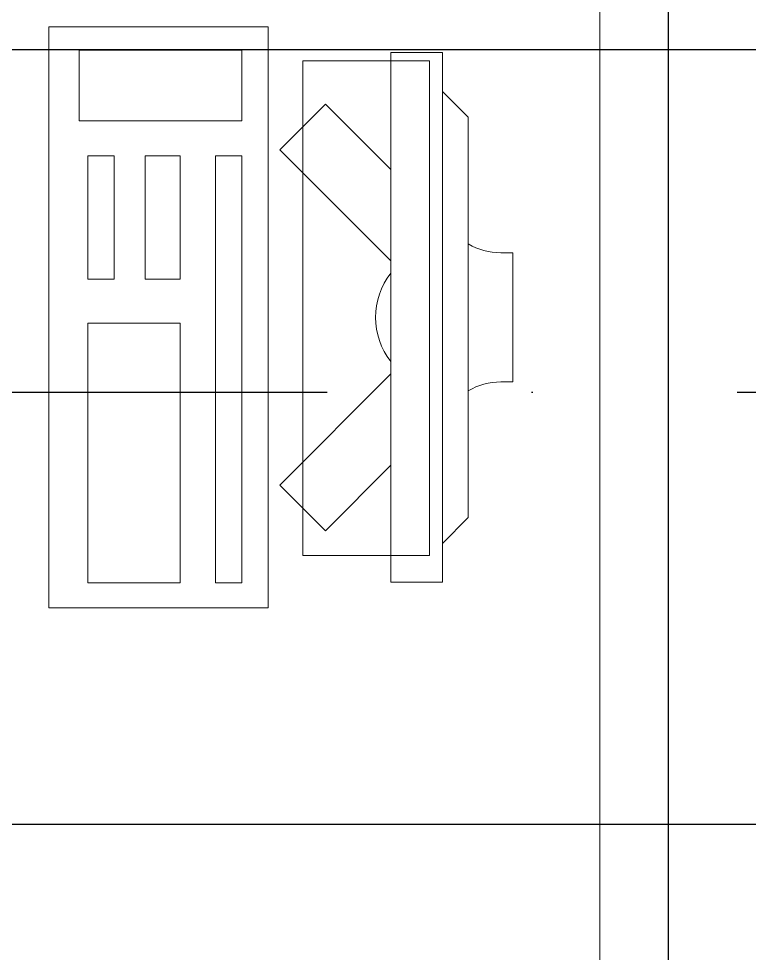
# Model space of a CAD drawing. Header units: inches. Extents: x -246178 to 57169, y -29325 to 19878.
# Drawn here: x 32497 to 33063, y -8500 to -7776 of the extents above; entities that cross this region are included whole.
import ezdxf

# ---------------------------------------------------------------- set-up
doc = ezdxf.new("R2010")
doc.units = ezdxf.units.IN
doc.header["$LTSCALE"] = 25
doc.header["$MEASUREMENT"] = 0
doc.linetypes.add('DASHDOT', pattern=[25.4, 12.7, -6.35, 0, -6.35])
doc.layers.get('0').update_dxf_attribs({"color": 8})
doc.layers.add('00-Ground Floor$0$False Ceiling', color=251, linetype='Continuous')
for name, color, linetype, lineweight in [('00-Ground Floor$0$LOADING', 253, 'Continuous', 5), ('E-LITE-CLNG-CNDT', 6, 'DASHDOT', 35), ('F-ALRM-CLNG-CNDT', 51, 'DASHDOT', 25)]:
    doc.layers.add(name, color=color, linetype=linetype, lineweight=lineweight)

# ---------------------------------------------------------------- blocks, each defined once
blk = doc.blocks.new('00-Ground Floor$0$GF21043-P')
at = {"color": 0}
blk.add_line((0.8, 0.75), (-0.8, 0.75), dxfattribs=at)
blk = doc.blocks.new('00-Ground Floor$0$ITCWLS1-P')
at = {"layer": '00-Ground Floor$0$LOADING'}
for p, q in [((-0.17, 0.45), (-0.17, 0)), ((-0.17, 0.45), (0, 0.45)), ((0, 0.45), (0, 0)), ((-0.26509, 0.43, 0), (-0.30509, 0.43, 0)), ((-0.30509, 0.43, 0), (-0.30509, 0.02, 0)), ((-0.26509, 0.43, 0), (-0.26509, 0.02, 0)), ((-0.14957, 0.43047), (-0.12914, 0.43047)), ((-0.12914, 0.43047), (-0.12914, 0.40893)), ((-0.197, 0.40939), (-0.295, 0.40939)), ((-0.295, 0.02639), (-0.295, 0.40939)), ((-0.197, 0.02639), (-0.197, 0.40939)), ((-0.32509, 0.38, 0), (-0.30509, 0.4, 0)), ((-0.32509, 0.38, 0), (-0.32509, 0.07, 0)), ((-0.35032, 0.275), (-0.35961, 0.275)), ((-0.35961, 0.175), (-0.35961, 0.275)), ((-0.35032, 0.175), (-0.35961, 0.175)), ((-0.32509, 0.07, 0), (-0.30509, 0.05, 0)), ((-0.197, 0.02639), (-0.295, 0.02639)), ((-0.30509, 0.02, 0), (-0.26509, 0.02, 0)), ((-0.17, 0), (0, 0))]:
    blk.add_line(p, q, dxfattribs=at)
at = {"layer": '00-Ground Floor$0$LOADING', "extrusion": (2.48281e-10, 3.18408e-10, -1)}
for p, q in [((-0.26509, 0.33952), (-0.21443, 0.39019)), ((-0.17907, 0.35483), (-0.21443, 0.39019)), ((-0.26509, 0.26881), (-0.17907, 0.35483))]:
    blk.add_line(p, q, dxfattribs=at)
at = {"layer": '00-Ground Floor$0$LOADING', "extrusion": (2.48281e-10, -3.18408e-10, -1)}
for p, q in [((-0.26509, 0.18119), (-0.17907, 0.09517)), ((-0.26509, 0.11048), (-0.21443, 0.05981)), ((-0.17907, 0.09517), (-0.21443, 0.05981))]:
    blk.add_line(p, q, dxfattribs=at)
at = {"layer": '00-Ground Floor$0$LOADING'}
for points in [[(-0.12914, 0.40893), (-0.12914, 0.09996), (-0.14957, 0.09996), (-0.14957, 0.43047)], [(-0.14957, 0.09997), (-0.14957, 0.09997), (-0.14957, 0.09997), (-0.14957, 0.09997), (-0.14957, 0.09997), (-0.14957, 0.09997), (-0.14957, 0.09997), (-0.14957, 0.09997), (-0.14957, 0.09997)], [(-0.14957, 0.09997), (-0.14957, 0.09997), (-0.14957, 0.09997), (-0.14957, 0.09997), (-0.14957, 0.09997), (-0.14957, 0.09997), (-0.14957, 0.09997), (-0.14957, 0.09997), (-0.14957, 0.09997), (-0.14957, 0.09997), (-0.14957, 0.09997), (-0.14957, 0.09997), (-0.14957, 0.09997), (-0.14957, 0.09997), (-0.14957, 0.09997), (-0.14957, 0.09997), (-0.14957, 0.09997), (-0.14957, 0.09997)], [(-0.14957, 0.09996), (-0.14957, 0.09996), (-0.14957, 0.09996), (-0.14957, 0.09996), (-0.14957, 0.09996), (-0.14957, 0.09996), (-0.14957, 0.09996), (-0.14957, 0.09996), (-0.14957, 0.09996), (-0.14957, 0.09996)], [(-0.14957, 0.09996), (-0.14957, 0.09996), (-0.14957, 0.09996), (-0.14957, 0.09996), (-0.14957, 0.09996), (-0.14957, 0.09996), (-0.14957, 0.09996)], [(-0.14957, 0.09997), (-0.14957, 0.09997), (-0.14957, 0.09997), (-0.14957, 0.09997), (-0.14957, 0.09997), (-0.14957, 0.09997), (-0.14957, 0.09997), (-0.14957, 0.09997), (-0.14957, 0.09997), (-0.14957, 0.09997)], [(-0.14957, 0.09997), (-0.14957, 0.09997), (-0.14957, 0.09997), (-0.14957, 0.09997), (-0.14957, 0.09997), (-0.14957, 0.09997), (-0.14957, 0.09997), (-0.14957, 0.09997), (-0.14957, 0.09997), (-0.14957, 0.09997), (-0.14957, 0.09997), (-0.14957, 0.09997), (-0.14957, 0.09997), (-0.14957, 0.09997), (-0.14957, 0.09997)], [(-0.14957, 0.09997), (-0.14957, 0.09997), (-0.14957, 0.09997), (-0.14957, 0.09997), (-0.14957, 0.09997), (-0.14957, 0.09997), (-0.14957, 0.09997), (-0.14957, 0.09997), (-0.14957, 0.09997), (-0.14957, 0.09997)], [(-0.14957, 0.09997), (-0.14957, 0.09997), (-0.14957, 0.09997), (-0.14957, 0.09997), (-0.14957, 0.09997), (-0.14957, 0.09997), (-0.14957, 0.09997), (-0.14957, 0.09997), (-0.14957, 0.09997), (-0.14957, 0.09997)], [(-0.14957, 0.09996), (-0.14957, 0.09996), (-0.14957, 0.09996), (-0.14957, 0.09996), (-0.14957, 0.09996), (-0.14957, 0.09996), (-0.14957, 0.09996), (-0.14957, 0.09996), (-0.14957, 0.09996), (-0.14957, 0.09996), (-0.14957, 0.09996), (-0.14957, 0.09996), (-0.14957, 0.09996), (-0.14957, 0.09996), (-0.14957, 0.09996), (-0.14957, 0.09996), (-0.14957, 0.09996), (-0.14957, 0.09996), (-0.14957, 0.09997), (-0.14957, 0.09997), (-0.14957, 0.09997), (-0.14957, 0.09997), (-0.14957, 0.09997), (-0.14957, 0.09997), (-0.14957, 0.09997), (-0.14957, 0.09997), (-0.14957, 0.09997), (-0.14957, 0.09997), (-0.14957, 0.09997), (-0.14957, 0.09997), (-0.14957, 0.09997), (-0.14957, 0.09997), (-0.14956, 0.09997), (-0.14956, 0.09997), (-0.14956, 0.09997), (-0.14956, 0.09996), (-0.14956, 0.09996), (-0.14956, 0.09996), (-0.14956, 0.09996), (-0.14956, 0.09996), (-0.14956, 0.09996), (-0.14956, 0.09996), (-0.14956, 0.09996), (-0.14956, 0.09996), (-0.14956, 0.09996), (-0.14956, 0.09996), (-0.14956, 0.09996), (-0.14956, 0.09996), (-0.14957, 0.09996), (-0.14957, 0.09996), (-0.14957, 0.09996), (-0.14957, 0.09996), (-0.14957, 0.09996), (-0.14957, 0.09996)], [(-0.14957, 0.09996), (-0.14957, 0.09996), (-0.14957, 0.09996), (-0.14957, 0.09996), (-0.14957, 0.09996), (-0.14957, 0.09996), (-0.14957, 0.09996), (-0.14957, 0.09996), (-0.14957, 0.09996), (-0.14957, 0.09996), (-0.14957, 0.09997), (-0.14957, 0.09997), (-0.14957, 0.09997), (-0.14957, 0.09996), (-0.14957, 0.09996), (-0.14957, 0.09996), (-0.14957, 0.09996), (-0.14957, 0.09996), (-0.14957, 0.09996), (-0.14957, 0.09997), (-0.14957, 0.09997), (-0.14957, 0.09997), (-0.14957, 0.09997), (-0.14957, 0.09997), (-0.14957, 0.09997), (-0.14957, 0.09997), (-0.14957, 0.09997), (-0.14957, 0.09997), (-0.14957, 0.09997), (-0.14957, 0.09997), (-0.14957, 0.09997), (-0.14957, 0.09997), (-0.14957, 0.09997), (-0.14957, 0.09997), (-0.14957, 0.09997), (-0.14957, 0.09997), (-0.14957, 0.09997), (-0.14957, 0.09997), (-0.14957, 0.09997), (-0.14957, 0.09997), (-0.14957, 0.09997), (-0.14957, 0.09997), (-0.14957, 0.09997), (-0.14957, 0.09997), (-0.14957, 0.09997), (-0.14957, 0.09997), (-0.14957, 0.09997), (-0.14957, 0.09997), (-0.14957, 0.09997), (-0.14957, 0.09997), (-0.14957, 0.09997), (-0.14957, 0.09997), (-0.14957, 0.09997), (-0.14957, 0.09997), (-0.14957, 0.09997), (-0.14957, 0.09997), (-0.14957, 0.09997), (-0.14957, 0.09997), (-0.14957, 0.09997), (-0.14957, 0.09997), (-0.14957, 0.09997), (-0.14957, 0.09997), (-0.14957, 0.09997), (-0.14957, 0.09997), (-0.14957, 0.09997), (-0.14957, 0.09997), (-0.14957, 0.09997), (-0.14957, 0.09997), (-0.14957, 0.09997), (-0.14957, 0.09997), (-0.14957, 0.09997), (-0.14957, 0.09997), (-0.14957, 0.09997), (-0.14957, 0.09997), (-0.14957, 0.09997), (-0.14957, 0.09997), (-0.14957, 0.09997), (-0.14957, 0.09997), (-0.14957, 0.09997), (-0.14957, 0.09997), (-0.14956, 0.09997), (-0.14957, 0.09997), (-0.14957, 0.09997), (-0.14957, 0.09997), (-0.14957, 0.09997), (-0.14956, 0.09997), (-0.14957, 0.09997), (-0.14957, 0.09997), (-0.14957, 0.09997), (-0.14957, 0.09997), (-0.14957, 0.09997), (-0.14957, 0.09997), (-0.14957, 0.09997), (-0.14957, 0.09997), (-0.14957, 0.09997), (-0.14957, 0.09997), (-0.14956, 0.09997), (-0.14957, 0.09996), (-0.14957, 0.09996), (-0.14957, 0.09996), (-0.14956, 0.09996), (-0.14957, 0.09996), (-0.14957, 0.09996), (-0.14957, 0.09996), (-0.14957, 0.09996), (-0.14957, 0.09996), (-0.14957, 0.09996), (-0.14957, 0.09996), (-0.14957, 0.09996), (-0.14957, 0.09996), (-0.14957, 0.09996)], [(-0.14957, 0.09996), (-0.14957, 0.09996), (-0.14957, 0.09996), (-0.14957, 0.09996), (-0.14957, 0.09996), (-0.14957, 0.09996), (-0.14957, 0.09996), (-0.14957, 0.09996)], [(-0.14957, 0.09996), (-0.14957, 0.09996), (-0.14957, 0.09996), (-0.14957, 0.09996), (-0.14957, 0.09996), (-0.14957, 0.09996), (-0.14957, 0.09996), (-0.14957, 0.09996), (-0.14957, 0.09996), (-0.14957, 0.09996), (-0.14957, 0.09996), (-0.14957, 0.09996), (-0.14957, 0.09996), (-0.14957, 0.09996), (-0.14957, 0.09996), (-0.14957, 0.09996), (-0.14957, 0.09996), (-0.14957, 0.09996), (-0.14957, 0.09996), (-0.14957, 0.09996), (-0.14957, 0.09996), (-0.14957, 0.09996), (-0.14957, 0.09996), (-0.14957, 0.09996), (-0.14957, 0.09996), (-0.14957, 0.09996), (-0.14957, 0.09996), (-0.14957, 0.09996), (-0.14957, 0.09996), (-0.14957, 0.09996), (-0.14957, 0.09996), (-0.14957, 0.09996), (-0.14957, 0.09996), (-0.14957, 0.09996), (-0.14957, 0.09996), (-0.14957, 0.09996), (-0.14957, 0.09996), (-0.14957, 0.09996), (-0.14957, 0.09996), (-0.14957, 0.09996), (-0.14957, 0.09996), (-0.14957, 0.09996), (-0.14957, 0.09996), (-0.14957, 0.09996), (-0.14957, 0.09996), (-0.14957, 0.09996), (-0.14957, 0.09996), (-0.14957, 0.09996), (-0.14956, 0.09996), (-0.14956, 0.09996), (-0.14956, 0.09996), (-0.14956, 0.09996), (-0.14957, 0.09996), (-0.14957, 0.09996), (-0.14957, 0.09996), (-0.14957, 0.09996), (-0.14957, 0.09996), (-0.14957, 0.09996), (-0.14956, 0.09996), (-0.14957, 0.09996), (-0.14957, 0.09996), (-0.14957, 0.09996), (-0.14957, 0.09996), (-0.14957, 0.09996), (-0.14957, 0.09996), (-0.14957, 0.09996), (-0.14957, 0.09996), (-0.14957, 0.09996), (-0.14957, 0.09996), (-0.14956, 0.09996), (-0.14956, 0.09996), (-0.14957, 0.09996), (-0.14957, 0.09996), (-0.14957, 0.09996), (-0.14957, 0.09996), (-0.14957, 0.09996), (-0.14957, 0.09996), (-0.14957, 0.09996), (-0.14957, 0.09996), (-0.14957, 0.09996), (-0.14957, 0.09996), (-0.14957, 0.09996), (-0.14957, 0.09996), (-0.14957, 0.09996), (-0.14957, 0.09996), (-0.14957, 0.09996), (-0.14957, 0.09996), (-0.14957, 0.09996), (-0.14957, 0.09996)], [(-0.14957, 0.09996), (-0.14957, 0.09996), (-0.14957, 0.09996), (-0.14957, 0.09996), (-0.14957, 0.09996), (-0.14957, 0.09996), (-0.14957, 0.09996), (-0.14957, 0.09996), (-0.14957, 0.09996), (-0.14957, 0.09996), (-0.14957, 0.09996), (-0.14957, 0.09996)], [(-0.14957, 0.09996), (-0.14957, 0.09996), (-0.14956, 0.09996), (-0.14956, 0.09996), (-0.14956, 0.09996), (-0.14956, 0.09996), (-0.14957, 0.09996)], [(-0.14957, 0.09996), (-0.14957, 0.09996), (-0.14957, 0.09996), (-0.14957, 0.09996), (-0.14957, 0.09996), (-0.14957, 0.09996), (-0.14957, 0.09996), (-0.14957, 0.09996), (-0.14957, 0.09996), (-0.14956, 0.09996), (-0.14956, 0.09996), (-0.14956, 0.09996), (-0.14956, 0.09996), (-0.14956, 0.09996), (-0.14956, 0.09996), (-0.14956, 0.09996), (-0.14957, 0.09996)]]:
    blk.add_lwpolyline(points, dxfattribs=at)
for points in [[(-0.1019, 0.43047), (-0.03039, 0.43047), (-0.03039, 0.22944), (-0.1019, 0.22944)], [(-0.1019, 0.19536), (-0.07466, 0.19536), (-0.07466, 0.09996), (-0.1019, 0.09996)], [(-0.03039, 0.19536), (-0.05082, 0.19536), (-0.05082, 0.09996), (-0.03039, 0.09996)], [(-0.14956, 0.09996), (-0.14956, 0.09996), (-0.14956, 0.09996), (-0.14956, 0.09996), (-0.14956, 0.09996), (-0.14956, 0.09996), (-0.14956, 0.09996), (-0.14956, 0.09996), (-0.14957, 0.09996), (-0.14957, 0.09996), (-0.14957, 0.09996), (-0.14957, 0.09996), (-0.14957, 0.09996), (-0.14957, 0.09996), (-0.14957, 0.09996), (-0.14957, 0.09996), (-0.14957, 0.09996), (-0.14957, 0.09996), (-0.14957, 0.09996), (-0.14957, 0.09996), (-0.14957, 0.09996), (-0.14957, 0.09996), (-0.14957, 0.09996), (-0.14957, 0.09996), (-0.14957, 0.09996), (-0.14957, 0.09996), (-0.14957, 0.09996), (-0.14957, 0.09996), (-0.14957, 0.09996), (-0.14957, 0.09996), (-0.14957, 0.09996), (-0.14957, 0.09996), (-0.14957, 0.09996), (-0.14957, 0.09996), (-0.14957, 0.09996), (-0.14957, 0.09996), (-0.14957, 0.09996), (-0.14957, 0.09996), (-0.14957, 0.09996), (-0.14957, 0.09996), (-0.14957, 0.09996), (-0.14957, 0.09996), (-0.14957, 0.09996), (-0.14957, 0.09996), (-0.14957, 0.09996), (-0.14957, 0.09996), (-0.14957, 0.09996), (-0.14957, 0.09996), (-0.14957, 0.09996), (-0.14957, 0.09996), (-0.14957, 0.09996), (-0.14957, 0.09996), (-0.14957, 0.09996), (-0.14957, 0.09996), (-0.14957, 0.09996), (-0.14957, 0.09996), (-0.14957, 0.09996), (-0.14956, 0.09996), (-0.14956, 0.09996), (-0.14956, 0.09996), (-0.14956, 0.09996), (-0.14956, 0.09996), (-0.14956, 0.09996), (-0.14956, 0.09996), (-0.14956, 0.09996), (-0.14956, 0.09996), (-0.14956, 0.09996), (-0.14956, 0.09996), (-0.14956, 0.09996), (-0.14956, 0.09996), (-0.14956, 0.09996), (-0.14956, 0.09996), (-0.14956, 0.09996), (-0.14956, 0.09996), (-0.14956, 0.09996), (-0.14956, 0.09996), (-0.14956, 0.09996), (-0.14956, 0.09996), (-0.14956, 0.09996), (-0.14956, 0.09996), (-0.14956, 0.09996), (-0.14956, 0.09996), (-0.14956, 0.09996), (-0.14956, 0.09996), (-0.14956, 0.09996), (-0.14956, 0.09996), (-0.14956, 0.09996), (-0.14956, 0.09996), (-0.14956, 0.09996), (-0.14957, 0.09996), (-0.14957, 0.09996), (-0.14957, 0.09996), (-0.14957, 0.09996), (-0.14957, 0.09996), (-0.14957, 0.09996), (-0.14957, 0.09996), (-0.14957, 0.09996), (-0.14957, 0.09996), (-0.14957, 0.09996), (-0.14957, 0.09996), (-0.14957, 0.09996), (-0.14957, 0.09996), (-0.14957, 0.09996), (-0.14957, 0.09996), (-0.14957, 0.09996), (-0.14957, 0.09996), (-0.14957, 0.09996), (-0.14957, 0.09996), (-0.14957, 0.09996), (-0.14957, 0.09996), (-0.14957, 0.09996), (-0.14957, 0.09996), (-0.14957, 0.09996), (-0.14957, 0.09996), (-0.14957, 0.09996), (-0.14957, 0.09996), (-0.14957, 0.09996), (-0.14957, 0.09996), (-0.14957, 0.09996), (-0.14957, 0.09996), (-0.14957, 0.09996), (-0.14957, 0.09996), (-0.14957, 0.09996), (-0.14957, 0.09996), (-0.14957, 0.09996), (-0.14957, 0.09996), (-0.14957, 0.09996), (-0.14957, 0.09996), (-0.14957, 0.09996), (-0.14957, 0.09996), (-0.14957, 0.09996), (-0.14957, 0.09996), (-0.14957, 0.09996), (-0.14957, 0.09996), (-0.14957, 0.09996), (-0.14957, 0.09996), (-0.14957, 0.09996), (-0.14957, 0.09996), (-0.14957, 0.09996), (-0.14957, 0.09996), (-0.14957, 0.09996), (-0.14957, 0.09996), (-0.14957, 0.09996), (-0.14957, 0.09996), (-0.14957, 0.09996), (-0.14957, 0.09996), (-0.14957, 0.09996), (-0.14957, 0.09996), (-0.14957, 0.09996), (-0.14957, 0.09996), (-0.14957, 0.09996), (-0.14957, 0.09996), (-0.14957, 0.09996), (-0.14957, 0.09996), (-0.14956, 0.09996), (-0.14956, 0.09996), (-0.14956, 0.09996), (-0.14956, 0.09996), (-0.14956, 0.09996), (-0.14956, 0.09996), (-0.14956, 0.09996), (-0.14956, 0.09996), (-0.14956, 0.09996), (-0.14956, 0.09996), (-0.14956, 0.09996), (-0.14956, 0.09996), (-0.14956, 0.09996), (-0.14956, 0.09996), (-0.14956, 0.09996), (-0.14956, 0.09996), (-0.14956, 0.09996), (-0.14956, 0.09996), (-0.14956, 0.09996), (-0.14956, 0.09996), (-0.14956, 0.09996), (-0.14956, 0.09996), (-0.14956, 0.09996), (-0.14956, 0.09996), (-0.14956, 0.09996), (-0.14956, 0.09996), (-0.14956, 0.09996), (-0.14956, 0.09996), (-0.14956, 0.09996), (-0.14956, 0.09996), (-0.14956, 0.09996), (-0.14956, 0.09996), (-0.14956, 0.09996), (-0.14956, 0.09996), (-0.14956, 0.09996), (-0.14956, 0.09996), (-0.14956, 0.09996), (-0.14956, 0.09996), (-0.14956, 0.09996), (-0.14956, 0.09996), (-0.14956, 0.09996), (-0.14956, 0.09996), (-0.14956, 0.09996), (-0.14956, 0.09996), (-0.14956, 0.09996), (-0.14956, 0.09996), (-0.14956, 0.09996), (-0.14957, 0.09996), (-0.14957, 0.09996), (-0.14957, 0.09996), (-0.14957, 0.09996), (-0.14957, 0.09996), (-0.14957, 0.09996), (-0.14957, 0.09996), (-0.14957, 0.09996), (-0.14957, 0.09996), (-0.14957, 0.09996), (-0.14957, 0.09996), (-0.14957, 0.09996), (-0.14957, 0.09996), (-0.14957, 0.09996), (-0.14957, 0.09996), (-0.14957, 0.09996), (-0.14957, 0.09996), (-0.14957, 0.09996), (-0.14957, 0.09996), (-0.14957, 0.09996), (-0.14957, 0.09996), (-0.14957, 0.09996), (-0.14957, 0.09996), (-0.14957, 0.09996), (-0.14957, 0.09996), (-0.14957, 0.09996), (-0.14957, 0.09996), (-0.14957, 0.09996), (-0.14957, 0.09996), (-0.14957, 0.09996), (-0.14957, 0.09996), (-0.14957, 0.09996), (-0.14957, 0.09996), (-0.14957, 0.09996), (-0.14956, 0.09996), (-0.14956, 0.09996), (-0.14956, 0.09996), (-0.14956, 0.09996), (-0.14956, 0.09996), (-0.14956, 0.09996), (-0.14956, 0.09996), (-0.14956, 0.09996), (-0.14956, 0.09996), (-0.14956, 0.09996), (-0.14956, 0.09996), (-0.14956, 0.09996), (-0.14956, 0.09996), (-0.14956, 0.09996), (-0.14956, 0.09996), (-0.14956, 0.09996), (-0.14956, 0.09996), (-0.14956, 0.09996), (-0.14956, 0.09996), (-0.14956, 0.09996), (-0.14956, 0.09996), (-0.14956, 0.09996), (-0.14956, 0.09996), (-0.14956, 0.09996), (-0.14956, 0.09996), (-0.14956, 0.09996), (-0.14956, 0.09996), (-0.14956, 0.09996), (-0.14956, 0.09996), (-0.14956, 0.09996), (-0.14956, 0.09996), (-0.14956, 0.09996), (-0.14956, 0.09996), (-0.14956, 0.09996), (-0.14956, 0.09996), (-0.14956, 0.09996), (-0.14956, 0.09996), (-0.14956, 0.09996), (-0.14956, 0.09996), (-0.14956, 0.09996), (-0.14956, 0.09996), (-0.14956, 0.09996)], [(-0.14957, 0.09996), (-0.14957, 0.09996), (-0.14957, 0.09996), (-0.14957, 0.09996), (-0.14957, 0.09996), (-0.14957, 0.09996), (-0.14957, 0.09996), (-0.14957, 0.09996), (-0.14957, 0.09996), (-0.14957, 0.09996), (-0.14957, 0.09996), (-0.14957, 0.09996), (-0.14957, 0.09996), (-0.14957, 0.09996), (-0.14957, 0.09996), (-0.14957, 0.09996), (-0.14957, 0.09996), (-0.14957, 0.09996), (-0.14957, 0.09996), (-0.14957, 0.09996), (-0.14957, 0.09996), (-0.14957, 0.09996), (-0.14957, 0.09996), (-0.14957, 0.09996), (-0.14957, 0.09996), (-0.14957, 0.09996), (-0.14957, 0.09996), (-0.14957, 0.09996), (-0.14957, 0.09996), (-0.14957, 0.09996), (-0.14957, 0.09996), (-0.14957, 0.09996), (-0.14957, 0.09996), (-0.14957, 0.09996), (-0.14957, 0.09996), (-0.14957, 0.09996), (-0.14957, 0.09996), (-0.14957, 0.09996), (-0.14957, 0.09996), (-0.14957, 0.09996), (-0.14957, 0.09996), (-0.14957, 0.09996), (-0.14957, 0.09996), (-0.14957, 0.09996), (-0.14957, 0.09996), (-0.14957, 0.09996), (-0.14957, 0.09996), (-0.14957, 0.09996), (-0.14957, 0.09996), (-0.14957, 0.09996), (-0.14957, 0.09996), (-0.14957, 0.09996), (-0.14957, 0.09996), (-0.14957, 0.09996), (-0.14957, 0.09996), (-0.14957, 0.09996), (-0.14957, 0.09996), (-0.14957, 0.09996), (-0.14957, 0.09996), (-0.14957, 0.09996), (-0.14957, 0.09996), (-0.14957, 0.09996), (-0.14957, 0.09996), (-0.14957, 0.09996), (-0.14957, 0.09996), (-0.14957, 0.09996), (-0.14957, 0.09996), (-0.14957, 0.09996), (-0.14957, 0.09996), (-0.14957, 0.09996), (-0.14957, 0.09996), (-0.14957, 0.09996), (-0.14957, 0.09996), (-0.14957, 0.09996), (-0.14957, 0.09996), (-0.14957, 0.09996), (-0.14957, 0.09996), (-0.14957, 0.09996), (-0.14957, 0.09996), (-0.14957, 0.09996), (-0.14957, 0.09996), (-0.14957, 0.09996), (-0.14957, 0.09996), (-0.14957, 0.09996), (-0.14957, 0.09996), (-0.14957, 0.09996), (-0.14957, 0.09996), (-0.14957, 0.09996), (-0.14957, 0.09996), (-0.14957, 0.09996), (-0.14957, 0.09996), (-0.14957, 0.09996), (-0.14957, 0.09996), (-0.14957, 0.09996), (-0.14957, 0.09996), (-0.14957, 0.09996), (-0.14957, 0.09996), (-0.14957, 0.09996), (-0.14957, 0.09996), (-0.14957, 0.09996), (-0.14957, 0.09996), (-0.14957, 0.09996), (-0.14957, 0.09996), (-0.14957, 0.09996), (-0.14957, 0.09996), (-0.14957, 0.09996), (-0.14957, 0.09996), (-0.14957, 0.09996), (-0.14957, 0.09996), (-0.14957, 0.09996), (-0.14957, 0.09996), (-0.14957, 0.09996), (-0.14957, 0.09996), (-0.14957, 0.09996), (-0.14957, 0.09996), (-0.14957, 0.09996), (-0.14957, 0.09996), (-0.14957, 0.09996), (-0.14957, 0.09996), (-0.14957, 0.09996), (-0.14957, 0.09996), (-0.14957, 0.09996), (-0.14957, 0.09996), (-0.14957, 0.09996), (-0.14957, 0.09996), (-0.14957, 0.09996), (-0.14957, 0.09996), (-0.14957, 0.09996), (-0.14957, 0.09996), (-0.14957, 0.09996), (-0.14957, 0.09996), (-0.14957, 0.09996), (-0.14957, 0.09996), (-0.14957, 0.09996), (-0.14957, 0.09996), (-0.14957, 0.09996), (-0.14957, 0.09996), (-0.14957, 0.09996), (-0.14957, 0.09996), (-0.14957, 0.09996), (-0.14957, 0.09996), (-0.14957, 0.09996), (-0.14957, 0.09996), (-0.14957, 0.09996), (-0.14957, 0.09996), (-0.14957, 0.09996), (-0.14957, 0.09996), (-0.14957, 0.09996), (-0.14957, 0.09996), (-0.14957, 0.09996), (-0.14957, 0.09996), (-0.14957, 0.09996), (-0.14957, 0.09996), (-0.14957, 0.09996), (-0.14957, 0.09996), (-0.14957, 0.09996), (-0.14957, 0.09996), (-0.14957, 0.09996), (-0.14957, 0.09996), (-0.14957, 0.09996), (-0.14957, 0.09996), (-0.14957, 0.09996), (-0.14957, 0.09996), (-0.14957, 0.09996), (-0.14957, 0.09996), (-0.14957, 0.09996), (-0.14957, 0.09996), (-0.14957, 0.09996), (-0.14957, 0.09996), (-0.14957, 0.09996), (-0.14957, 0.09996), (-0.14957, 0.09996), (-0.14957, 0.09996), (-0.14957, 0.09996), (-0.14957, 0.09996), (-0.14957, 0.09996), (-0.14957, 0.09996), (-0.14957, 0.09996), (-0.14957, 0.09996), (-0.14957, 0.09996), (-0.14957, 0.09996), (-0.14957, 0.09996), (-0.14957, 0.09996), (-0.14957, 0.09996), (-0.14957, 0.09996), (-0.14957, 0.09996), (-0.14957, 0.09996), (-0.14957, 0.09996), (-0.14957, 0.09996), (-0.14957, 0.09996), (-0.14957, 0.09996), (-0.14957, 0.09996), (-0.14957, 0.09996), (-0.14957, 0.09996), (-0.14957, 0.09996), (-0.14957, 0.09996), (-0.14957, 0.09996), (-0.14957, 0.09996), (-0.14957, 0.09996), (-0.14957, 0.09996), (-0.14957, 0.09996), (-0.14957, 0.09996), (-0.14957, 0.09996), (-0.14957, 0.09996), (-0.14957, 0.09996), (-0.14957, 0.09996), (-0.14957, 0.09996), (-0.14957, 0.09996), (-0.14957, 0.09996), (-0.14957, 0.09996), (-0.14957, 0.09996), (-0.14957, 0.09996), (-0.14957, 0.09996), (-0.14957, 0.09996)], [(-0.14957, 0.09996), (-0.14957, 0.09996), (-0.14957, 0.09996), (-0.14957, 0.09996), (-0.14957, 0.09996), (-0.14957, 0.09996), (-0.14957, 0.09996), (-0.14957, 0.09996), (-0.14957, 0.09996), (-0.14957, 0.09996), (-0.14957, 0.09996), (-0.14957, 0.09996), (-0.14957, 0.09996), (-0.14957, 0.09996), (-0.14957, 0.09996), (-0.14957, 0.09996), (-0.14957, 0.09996), (-0.14957, 0.09996), (-0.14957, 0.09996), (-0.14957, 0.09996), (-0.14957, 0.09996), (-0.14957, 0.09996), (-0.14957, 0.09996), (-0.14957, 0.09996), (-0.14957, 0.09996), (-0.14957, 0.09996), (-0.14957, 0.09996), (-0.14957, 0.09996), (-0.14957, 0.09996), (-0.14957, 0.09996), (-0.14957, 0.09996), (-0.14957, 0.09996), (-0.14957, 0.09996), (-0.14957, 0.09996), (-0.14957, 0.09996), (-0.14957, 0.09996), (-0.14957, 0.09996), (-0.14957, 0.09996), (-0.14957, 0.09996), (-0.14957, 0.09996), (-0.14957, 0.09996), (-0.14957, 0.09996), (-0.14957, 0.09996), (-0.14957, 0.09996), (-0.14957, 0.09996), (-0.14957, 0.09996), (-0.14957, 0.09996), (-0.14957, 0.09996), (-0.14957, 0.09996), (-0.14957, 0.09996), (-0.14957, 0.09996), (-0.14957, 0.09996), (-0.14957, 0.09996), (-0.14957, 0.09996), (-0.14957, 0.09996), (-0.14957, 0.09996), (-0.14957, 0.09996), (-0.14957, 0.09996), (-0.14957, 0.09996), (-0.14957, 0.09996), (-0.14957, 0.09996), (-0.14957, 0.09996), (-0.14957, 0.09996), (-0.14957, 0.09996), (-0.14957, 0.09996), (-0.14957, 0.09996), (-0.14957, 0.09996), (-0.14957, 0.09996), (-0.14957, 0.09996), (-0.14957, 0.09996), (-0.14957, 0.09996), (-0.14957, 0.09996), (-0.14957, 0.09996), (-0.14957, 0.09996), (-0.14957, 0.09996), (-0.14957, 0.09996), (-0.14957, 0.09996), (-0.14957, 0.09996), (-0.14957, 0.09996), (-0.14957, 0.09996), (-0.14957, 0.09996), (-0.14957, 0.09996), (-0.14957, 0.09996), (-0.14957, 0.09996), (-0.14957, 0.09996), (-0.14957, 0.09996), (-0.14957, 0.09996), (-0.14957, 0.09996), (-0.14957, 0.09996), (-0.14957, 0.09996), (-0.14957, 0.09996), (-0.14957, 0.09996), (-0.14957, 0.09996), (-0.14957, 0.09996), (-0.14957, 0.09996), (-0.14957, 0.09996), (-0.14957, 0.09996), (-0.14957, 0.09996), (-0.14957, 0.09996), (-0.14957, 0.09996), (-0.14957, 0.09996), (-0.14957, 0.09996), (-0.14957, 0.09996), (-0.14957, 0.09996), (-0.14957, 0.09996), (-0.14957, 0.09996), (-0.14957, 0.09996), (-0.14957, 0.09996), (-0.14957, 0.09996), (-0.14957, 0.09996), (-0.14957, 0.09996), (-0.14957, 0.09996), (-0.14957, 0.09996), (-0.14957, 0.09996), (-0.14957, 0.09996), (-0.14957, 0.09996), (-0.14957, 0.09996), (-0.14957, 0.09996), (-0.14957, 0.09996), (-0.14957, 0.09996), (-0.14957, 0.09996), (-0.14957, 0.09996), (-0.14957, 0.09996), (-0.14957, 0.09996), (-0.14957, 0.09996), (-0.14957, 0.09996), (-0.14957, 0.09996), (-0.14957, 0.09996), (-0.14957, 0.09996), (-0.14957, 0.09996), (-0.14957, 0.09996), (-0.14957, 0.09996), (-0.14957, 0.09996), (-0.14957, 0.09996), (-0.14957, 0.09996), (-0.14957, 0.09996), (-0.14957, 0.09996), (-0.14957, 0.09996), (-0.14957, 0.09996), (-0.14957, 0.09996), (-0.14957, 0.09996), (-0.14957, 0.09996), (-0.14957, 0.09996), (-0.14957, 0.09996), (-0.14957, 0.09996), (-0.14957, 0.09996), (-0.14957, 0.09996), (-0.14957, 0.09996), (-0.14957, 0.09996), (-0.14957, 0.09996), (-0.14957, 0.09996), (-0.14957, 0.09996), (-0.14957, 0.09996), (-0.14957, 0.09996), (-0.14957, 0.09996), (-0.14957, 0.09996), (-0.14957, 0.09996), (-0.14957, 0.09996), (-0.14957, 0.09996), (-0.14957, 0.09996), (-0.14957, 0.09996), (-0.14957, 0.09996), (-0.14957, 0.09996), (-0.14957, 0.09996), (-0.14957, 0.09996), (-0.14957, 0.09996), (-0.14957, 0.09996), (-0.14957, 0.09996), (-0.14957, 0.09996), (-0.14957, 0.09996), (-0.14957, 0.09996), (-0.14957, 0.09996), (-0.14957, 0.09996), (-0.14957, 0.09996), (-0.14957, 0.09996), (-0.14957, 0.09996), (-0.14957, 0.09996), (-0.14957, 0.09996), (-0.14957, 0.09996), (-0.14957, 0.09996), (-0.14957, 0.09996), (-0.14957, 0.09996), (-0.14957, 0.09996), (-0.14957, 0.09996), (-0.14957, 0.09996), (-0.14957, 0.09996), (-0.14957, 0.09996), (-0.14957, 0.09996), (-0.14957, 0.09996), (-0.14957, 0.09996), (-0.14957, 0.09996), (-0.14957, 0.09996), (-0.14957, 0.09996), (-0.14957, 0.09996), (-0.14957, 0.09996), (-0.14957, 0.09996), (-0.14957, 0.09996), (-0.14957, 0.09996), (-0.14957, 0.09996), (-0.14957, 0.09996), (-0.14957, 0.09996), (-0.14957, 0.09996), (-0.14957, 0.09996), (-0.14957, 0.09996), (-0.14957, 0.09996), (-0.14957, 0.09996), (-0.14957, 0.09996), (-0.14957, 0.09996), (-0.14957, 0.09996), (-0.14957, 0.09996), (-0.14957, 0.09996), (-0.14957, 0.09996), (-0.14957, 0.09996), (-0.14957, 0.09996), (-0.14957, 0.09996), (-0.14957, 0.09996), (-0.14957, 0.09996), (-0.14957, 0.09996), (-0.14957, 0.09996)], [(-0.14957, 0.0727), (-0.02358, 0.0727), (-0.02358, 0.01818), (-0.14957, 0.01818)]]:
    blk.add_lwpolyline(points, close=True, dxfattribs=at)
for centre, radius, start, end in [((-0.35032, 0.325), 0.05, 270, 300.30934), ((-0.3089, 0.225), 0.05564, 321.94311, 38.05689), ((-0.35032, 0.125), 0.05, 59.69066, 90)]:
    blk.add_arc(centre, radius, start, end, dxfattribs=at)
blk = doc.blocks.new('00-Ground Floor$0$A$Ce9e1c4c3')
at = {"layer": '00-Ground Floor$0$False Ceiling', "color": 254, "linetype": 'Continuous'}
for p, q in [((-67000, -10217.43), (-67000, -7067.43)), ((-68550.49, -7800), (-64050.49, -7800)), ((-68550.49, -8400), (-64050.49, -8400))]:
    blk.add_line(p, q, dxfattribs=at)
blk = doc.blocks.new('00-Ground Floor')
at = {"layer": '00-Ground Floor$0$False Ceiling', "color": 254}
blk.add_blockref('00-Ground Floor$0$A$Ce9e1c4c3', (100000, 0), dxfattribs=at)
at = {"layer": '00-Ground Floor$0$LOADING', "extrusion": (-2.34731e-18, 2.24019e-05, 1), "xscale": 1000, "yscale": 1000, "zscale": 1000, "rotation": 270}
blk.add_blockref('00-Ground Floor$0$GF21043-P', (32196.8, -8090.68, -0.19), dxfattribs=at)
at = {"layer": '00-Ground Floor$0$LOADING', "extrusion": (-8.01373e-06, -1.94019e-16, 1), "xscale": 1000.000000000008, "yscale": 1000.000000000008, "zscale": 1000.000000000008, "rotation": 180.0000000064648}
blk.add_blockref('00-Ground Floor$0$ITCWLS1-P', (32519.84, -7782.55, -0.26), dxfattribs=at)

msp = doc.modelspace()

# ---------------------------------------------------------------- linework, layer by layer
at = {"layer": 'F-ALRM-CLNG-CNDT'}
msp.add_lwpolyline([(30512.82, -8065.55), (33825.69, -8065.55, -0.414214), (33900.69, -8140.55), (33900.69, -8488.58)], format="xyb", dxfattribs=at)

# ---------------------------------------------------------------- block references
at = {"layer": 'E-LITE-CLNG-CNDT'}
msp.add_blockref('00-Ground Floor', (0, 0), dxfattribs=at)

doc.saveas('drawing.dxf')
